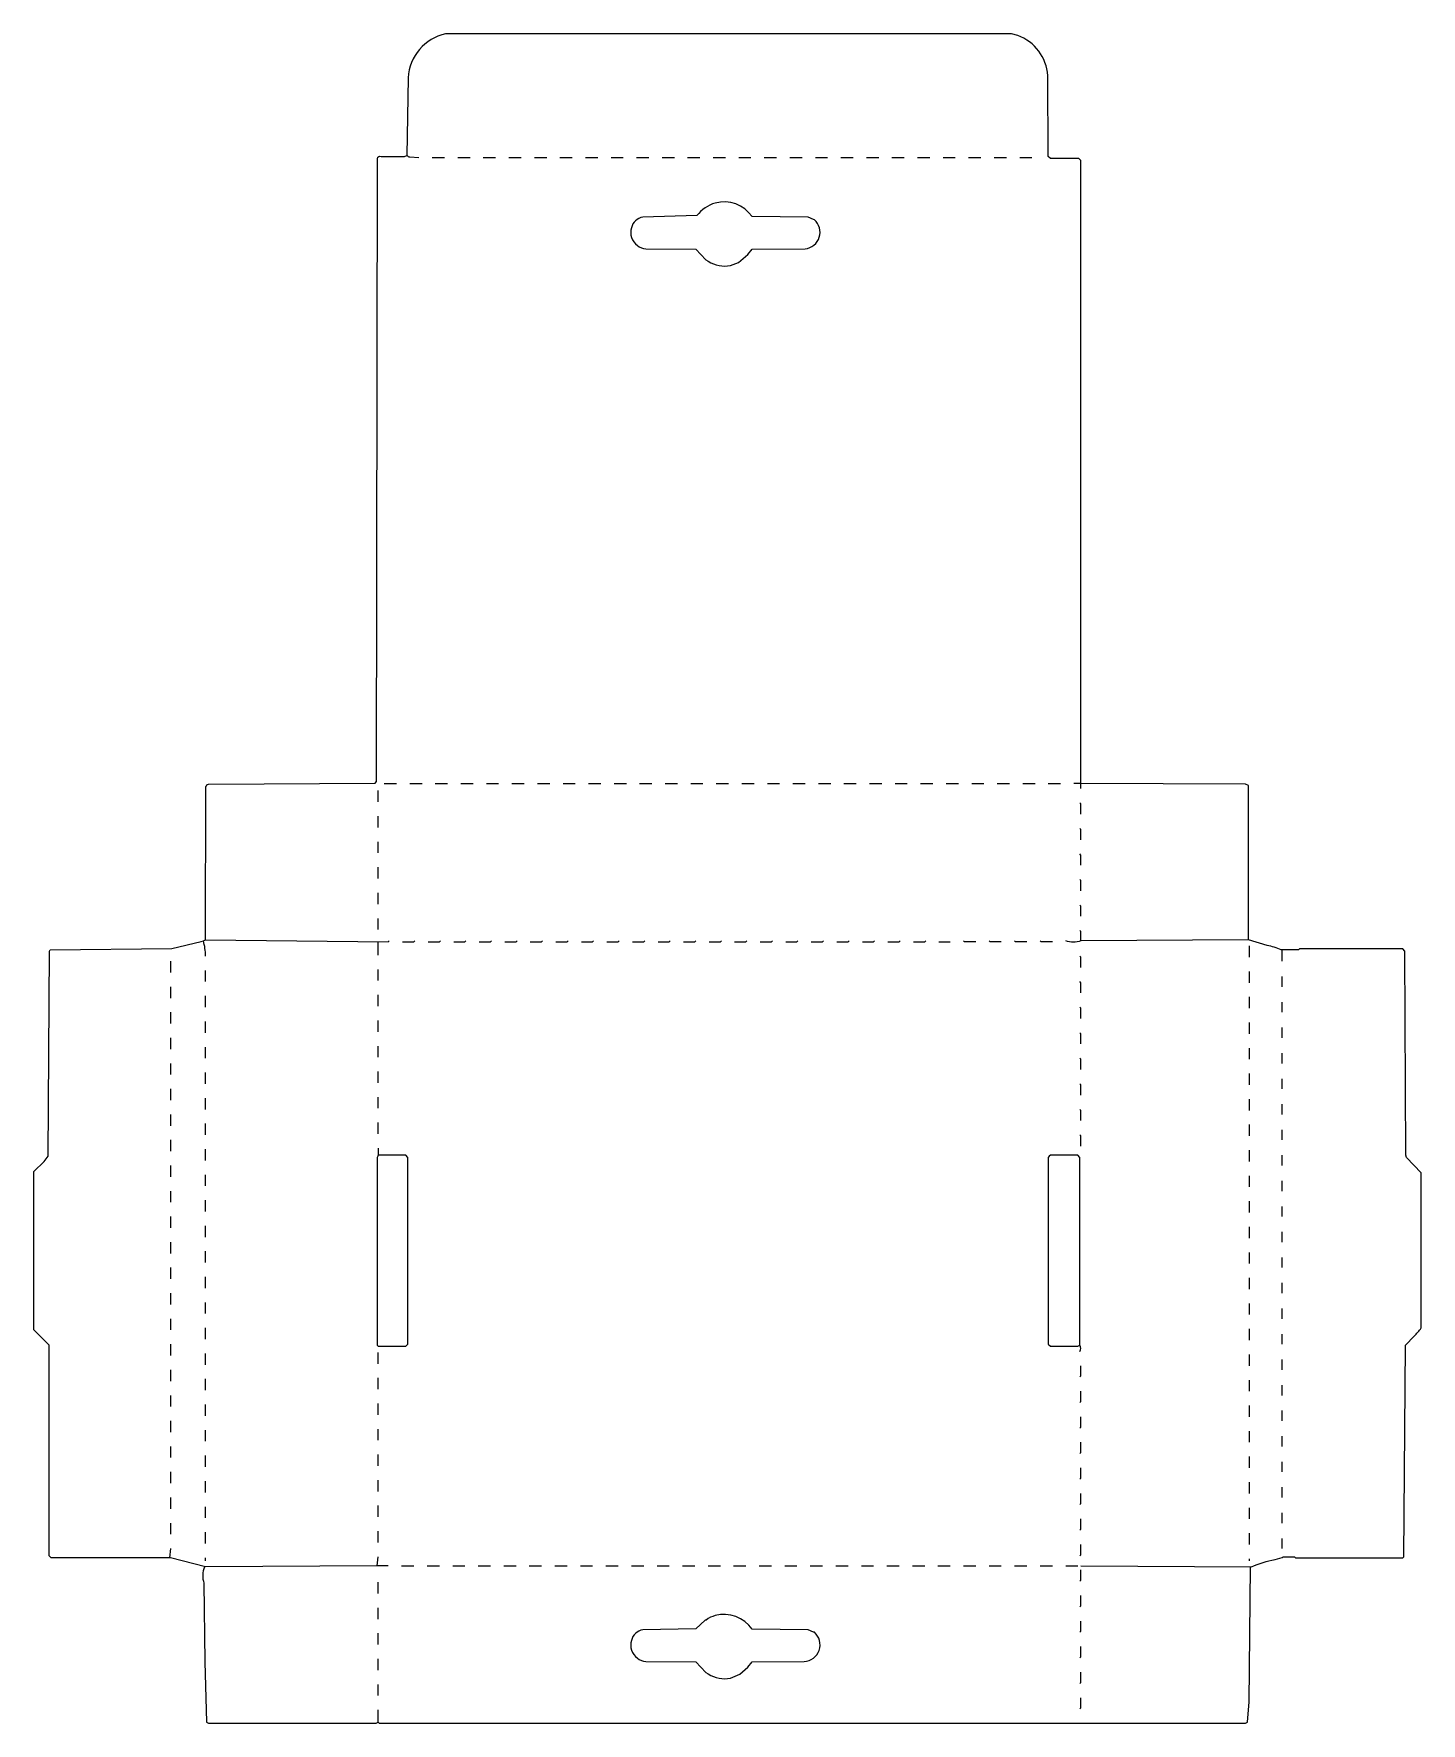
# Model space of a CAD drawing. Extents: x 70 to 1428, y 85 to 1739.
import ezdxf

# ---------------------------------------------------------------- set-up
doc = ezdxf.new("R2010")
doc.units = 0
doc.layers.get('0').update_dxf_attribs({"linetype": 'CONTINUOUS'})

msp = doc.modelspace()

# ---------------------------------------------------------------- linework, layer by layer
at = {"color": 250, "linetype": 'CONTINUOUS'}
for points in [[(1095, 1000), (1095, 1005), (1095, 1615), (1093, 1617), (1065, 1617), (1063, 1619), (1062.506327, 1697.993829, 0.295687), (1033.1, 1737.3), (1027, 1739), (473, 1739, 0.337741), (436.486131, 1695.986861), (435, 1620)], [(238, 852), (238.496667, 1001.996711, -0.235239), (241.00303, 1004.503067), (403.99697, 1005.496933), (405.50082, 1007.000817), (406.49918, 1616.999183, -0.522925), (410, 1619), (433, 1619), (435, 1620, 0.130794), (438.044554, 1618.445545), (447, 1618)], [(752, 1512), (759.9, 1515.2), (769, 1523), (773, 1528), (824.990747, 1528.490391, 0.656433), (834, 1557), (833.153846, 1557.230769), (827.991234, 1559.509085), (773, 1560, 0.319006), (736.9, 1573.3, 0.155858), (719, 1561), (666.009253, 1559.509609, 0.300515), (655, 1549, 0.324117), (660.846154, 1531.769231, 0.154702), (669.009796, 1528.489804), (718, 1528), (727.846154, 1517.769231), (730.153846, 1516.230769, 0.177452), (752, 1512)], [(1095, 239), (1262, 238, -0.06535), (1284.911765, 245.352941), (1291.9, 247.3), (1293, 248), (1304, 248), (1305, 247), (1410, 247), (1411, 248), (1412.497573, 454.997596), (1421, 464, 0.064905), (1428, 472), (1428, 624), (1413.769231, 638.846154), (1412.990002, 641.009802), (1412, 841), (1410, 843), (1309, 843), (1308, 842), (1291, 842, 0.0653), (1277.088235, 846.352941), (1259, 852), (1095, 851, -0.16737), (1080, 851)], [(1094, 449, 0.25), (1094, 455), (1094, 639), (1092, 641), (1065, 641), (1064, 640), (1063, 639), (1063, 456), (1065, 454), (1092, 454), (1094, 455)], [(237, 238, 0.171685), (236.506491, 221.993673), (237.493509, 145.006327), (238.998812, 86.034442), (241, 85), (405, 85), (407, 86), (408, 85), (1256, 85), (1258.010959, 86.10411), (1259.506491, 106.006327), (1261, 238)], [(752, 129), (761, 133), (769, 140), (773, 145), (823.990573, 145.490203, 0.68225), (834, 174), (833.153846, 174.230769), (827.991234, 176.509085), (773, 177, 0.320771), (736.9, 190.3, 0.116626), (728, 186), (727.1, 185.8), (717.990747, 177.490391), (666.009253, 176.509609, 0.300515), (655, 166, 0.324117), (660.846154, 148.769231, 0.154702), (669.009796, 145.489804), (718, 145), (727.846154, 134.769231), (730.153846, 133.230769, 0.177452), (752, 129)]]:
    msp.add_lwpolyline(points, format="xyb", dxfattribs=at)
at = {"color": 251, "linetype": 'CONTINUOUS'}
for points in [[(460, 1618), (472, 1618)], [(485, 1618), (497, 1618)], [(510, 1618), (522, 1618)], [(535, 1618), (547, 1618)], [(560, 1618), (572, 1618)], [(585, 1618), (597, 1618)], [(610, 1618), (622, 1618)], [(635, 1618), (647, 1618)], [(660, 1618), (672, 1618)], [(685, 1618), (697, 1618)], [(710, 1618), (722, 1618)], [(735, 1618), (747, 1618)], [(760, 1618), (772, 1618)], [(785, 1618), (797, 1618)], [(810, 1618), (822, 1618)], [(835, 1618), (847, 1618)], [(860, 1618), (872, 1618)], [(885, 1618), (897, 1618)], [(910, 1618), (922, 1618)], [(935, 1618), (947, 1618)], [(960, 1618), (972, 1618)], [(985, 1618), (997, 1618)], [(1010, 1618), (1022, 1618)], [(1035, 1618), (1047, 1618)], [(407, 987), (407, 998)], [(1095, 975), (1095, 985), (1094, 986)], [(407, 962), (407, 973)], [(1095, 950), (1095, 960), (1094, 961)], [(407, 937), (407, 948)], [(1095, 925), (1095, 935), (1094, 936)], [(407, 912), (407, 923)], [(1095, 900), (1095, 910), (1094, 911)], [(407, 887), (407, 898)], [(1095, 875), (1095, 885), (1094, 886)], [(407, 862), (407, 873)], [(1095, 851), (1095, 860), (1094, 861)], [(407, 837), (407, 850)], [(956, 850), (967, 850)], [(1260, 835), (1260, 846)], [(204, 820), (204, 831)], [(1095, 825), (1095, 835), (1094, 836)], [(238, 811), (238, 822)], [(407, 812), (407, 823)], [(1095, 800), (1095, 810), (1094, 811)], [(1260, 810), (1260, 821)], [(204, 795), (204, 806)], [(238, 786), (238, 797)], [(407, 787), (407, 798)], [(1260, 785), (1260, 796)], [(204, 770), (204, 781)], [(1095, 775), (1095, 785), (1094, 786)], [(238, 761), (238, 772)], [(407, 762), (407, 773)], [(1095, 750), (1095, 760), (1094, 761)], [(1260, 760), (1260, 771)], [(204, 745), (204, 756)], [(238, 736), (238, 747)], [(407, 737), (407, 748)], [(1260, 735), (1260, 746)], [(204, 720), (204, 731)], [(1095, 725), (1095, 735), (1094, 736)], [(238, 711), (238, 722)], [(407, 712), (407, 723)], [(1260, 710), (1260, 721)], [(204, 695), (204, 706)], [(238, 686), (238, 697)], [(407, 687), (407, 698)], [(1095, 700), (1095, 710), (1094, 711)], [(1260, 685), (1260, 696)], [(204, 670), (204, 681)], [(1095, 675), (1095, 685), (1094, 686)], [(238, 661), (238, 672)], [(407, 662), (407, 673)], [(1260, 660), (1260, 671)], [(204, 645), (204, 656)], [(238, 636), (238, 647)], [(1095, 650), (1095, 660), (1094, 661)], [(1260, 635), (1260, 646)], [(204, 620), (204, 631)], [(238, 611), (238, 622)], [(1260, 610), (1260, 621)], [(204, 595), (204, 606)], [(238, 586), (238, 597)], [(1260, 585), (1260, 596)], [(204, 570), (204, 581)], [(238, 561), (238, 572)], [(1260, 560), (1260, 571)], [(204, 545), (204, 556)], [(238, 536), (238, 547)], [(1260, 535), (1260, 546)], [(204, 520), (204, 531)], [(238, 511), (238, 522)], [(1260, 510), (1260, 521)], [(204, 495), (204, 506)], [(238, 486), (238, 497)], [(204, 470), (204, 481)], [(1260, 485), (1260, 496)], [(238, 461), (238, 472)], [(1260, 460), (1260, 471)], [(204, 445), (204, 456)], [(238, 436), (238, 447)], [(407, 437), (407, 448)], [(204, 420), (204, 431)], [(1260, 435), (1260, 446)], [(238, 411), (238, 422)], [(407, 412), (407, 423)], [(1260, 410), (1260, 421)], [(204, 395), (204, 406)], [(238, 386), (238, 397)], [(407, 387), (407, 398)], [(204, 370), (204, 381)], [(1260, 385), (1260, 396)], [(238, 361), (238, 372)], [(407, 362), (407, 373)], [(1260, 360), (1260, 371)], [(204, 345), (204, 356)], [(407, 337), (407, 348)], [(204, 320), (204, 331)], [(238, 336), (238, 347)], [(1260, 335), (1260, 346)], [(238, 311), (238, 322)], [(407, 312), (407, 323)], [(1260, 310), (1260, 321)], [(204, 295), (204, 306)], [(407, 287), (407, 298)], [(238, 286), (238, 297)], [(1260, 285), (1260, 296)], [(204, 270), (204, 281)], [(238, 261), (238, 272)], [(407, 262), (407, 273)], [(1260, 260), (1260, 271)], [(203, 247), (204, 256)], [(238, 244), (238, 247)], [(406, 239), (407, 248)], [(1260, 244), (1260, 246)], [(407, 212), (407, 223)], [(407, 187), (407, 198)], [(407, 162), (407, 173)], [(407, 137), (407, 148)], [(407, 112), (407, 123)], [(407, 86), (407, 98)]]:
    msp.add_lwpolyline(points, dxfattribs=at)
at = {"color": 250, "linetype": 'CONTINUOUS'}
for points in [[(413, 1005), (425, 1005)], [(438, 1005), (450, 1005)], [(463, 1005), (475, 1005)], [(488, 1005), (500, 1005)], [(513, 1005), (525, 1005)], [(538, 1005), (550, 1005)], [(563, 1005), (575, 1005)], [(588, 1005), (600, 1005)], [(613, 1005), (625, 1005)], [(638, 1005), (650, 1005)], [(663, 1005), (675, 1005)], [(688, 1005), (700, 1005)], [(713, 1005), (725, 1005)], [(738, 1005), (750, 1005)], [(763, 1005), (775, 1005)], [(788, 1005), (800, 1005)], [(813, 1005), (825, 1005)], [(838, 1005), (850, 1005)], [(863, 1005), (875, 1005)], [(888, 1005), (900, 1005)], [(913, 1005), (925, 1005)], [(938, 1005), (950, 1005)], [(963, 1005), (975, 1005)], [(988, 1005), (1000, 1005)], [(1013, 1005), (1025, 1005)], [(1038, 1005), (1050, 1005)], [(1063, 1005), (1075, 1005)], [(1259, 852), (1259, 1003), (1255.996933, 1004.503105), (1095, 1005), (1088, 1005)], [(417, 239), (406, 239), (238, 238), (203.9, 246.8), (203, 247), (87, 247), (85, 249), (85, 455), (70, 470), (70, 625), (80, 635), (84, 640), (85.4975, 840.997525), (86, 842), (204.995834, 843.495763), (233.911765, 850.352941), (236, 851), (238, 852), (417, 850), (418, 851)], [(1292, 831), (1292, 842)], [(1292, 806), (1292, 816)], [(1292, 781), (1292, 791)], [(1292, 756), (1292, 766)], [(1292, 731), (1292, 741)], [(1292, 706), (1292, 716)], [(1292, 681), (1292, 691)], [(1292, 656), (1292, 666)], [(407, 648), (407, 641), (406.8, 640.1), (406, 639), (406, 455), (407, 454), (434, 454), (436, 456), (436, 639), (434, 641), (407, 641)], [(1292, 631), (1292, 641)], [(1292, 606), (1292, 616)], [(1292, 581), (1292, 591)], [(1292, 556), (1292, 566)], [(1292, 531), (1292, 541)], [(1292, 506), (1292, 516)], [(1292, 481), (1292, 491)], [(1292, 456), (1292, 466)], [(1292, 431), (1292, 441)], [(1292, 406), (1292, 416)], [(1292, 381), (1292, 391)], [(1292, 356), (1292, 366)], [(1292, 331), (1292, 341)], [(1292, 306), (1292, 316)], [(1292, 281), (1292, 291)], [(1292, 256), (1292, 266)], [(430, 239), (442, 239)], [(455, 239), (467, 239)], [(480, 239), (492, 239)], [(505, 239), (517, 239)], [(530, 239), (542, 239)], [(555, 239), (567, 239)], [(580, 239), (592, 239)], [(605, 239), (617, 239)], [(630, 239), (642, 239)], [(655, 239), (667, 239)], [(680, 239), (692, 239)], [(705, 239), (717, 239)], [(730, 239), (742, 239)], [(755, 239), (767, 239)], [(780, 239), (792, 239)], [(805, 239), (817, 239)], [(830, 239), (842, 239)], [(855, 239), (867, 239)], [(880, 239), (892, 239)], [(905, 239), (917, 239)], [(930, 239), (942, 239)], [(955, 239), (967, 239)], [(980, 239), (992, 239)], [(1005, 239), (1017, 239)], [(1030, 239), (1042, 239)], [(1055, 239), (1067, 239)], [(1080, 239), (1092, 239)]]:
    msp.add_lwpolyline(points, dxfattribs=at)
at = {"color": 251, "linetype": 'CONTINUOUS'}
msp.add_lwpolyline([(238, 836, 0.074671), (236, 851)], format="xyb", dxfattribs=at)
at = {"color": 252, "linetype": 'CONTINUOUS'}
for points in [[(431, 850), (442, 850), (443, 851)], [(456, 850), (467, 850), (468, 851)], [(481, 850), (492, 850), (493, 851)], [(506, 850), (517, 850), (518, 851)], [(531, 850), (542, 850), (543, 851)], [(556, 850), (567, 850), (568, 851)], [(581, 850), (592, 850), (593, 851)], [(606, 850), (617, 850), (618, 851)], [(631, 850), (642, 850), (643, 851)], [(656, 850), (667, 850), (668, 851)], [(681, 850), (692, 850), (693, 851)], [(706, 850), (717, 850), (718, 851)], [(731, 850), (742, 850), (743, 851)], [(756, 850), (767, 850), (768, 851)], [(781, 850), (792, 850), (793, 851)], [(806, 850), (817, 850), (818, 851)], [(831, 850), (842, 850), (843, 851)], [(856, 850), (867, 850), (868, 851)], [(881, 850), (892, 850), (893, 851)], [(906, 850), (917, 850), (918, 851)], [(931, 850), (942, 850), (943, 851)], [(992, 850), (981, 850), (980, 851)], [(1017, 850), (1006, 850), (1005, 851)], [(1042, 850), (1031, 850), (1030, 851)], [(1067, 850), (1056, 850), (1055, 851)], [(1094, 424), (1095, 425), (1095, 435)], [(1094, 399), (1095, 400), (1095, 410)], [(1094, 374), (1095, 375), (1095, 385)], [(1094, 349), (1095, 350), (1095, 360)], [(1094, 324), (1095, 325), (1095, 335)], [(1094, 299), (1095, 300), (1095, 310)], [(1094, 274), (1095, 275), (1095, 285)], [(1094, 249), (1095, 250), (1095, 260)], [(1094, 224), (1095, 225), (1095, 235)], [(1094, 199), (1095, 200), (1095, 210)], [(1094, 174), (1095, 175), (1095, 185)], [(1094, 149), (1095, 150), (1095, 160)], [(1094, 124), (1095, 125), (1095, 135)], [(1094, 99), (1095, 100), (1095, 110)]]:
    msp.add_lwpolyline(points, dxfattribs=at)

doc.saveas('drawing.dxf')
